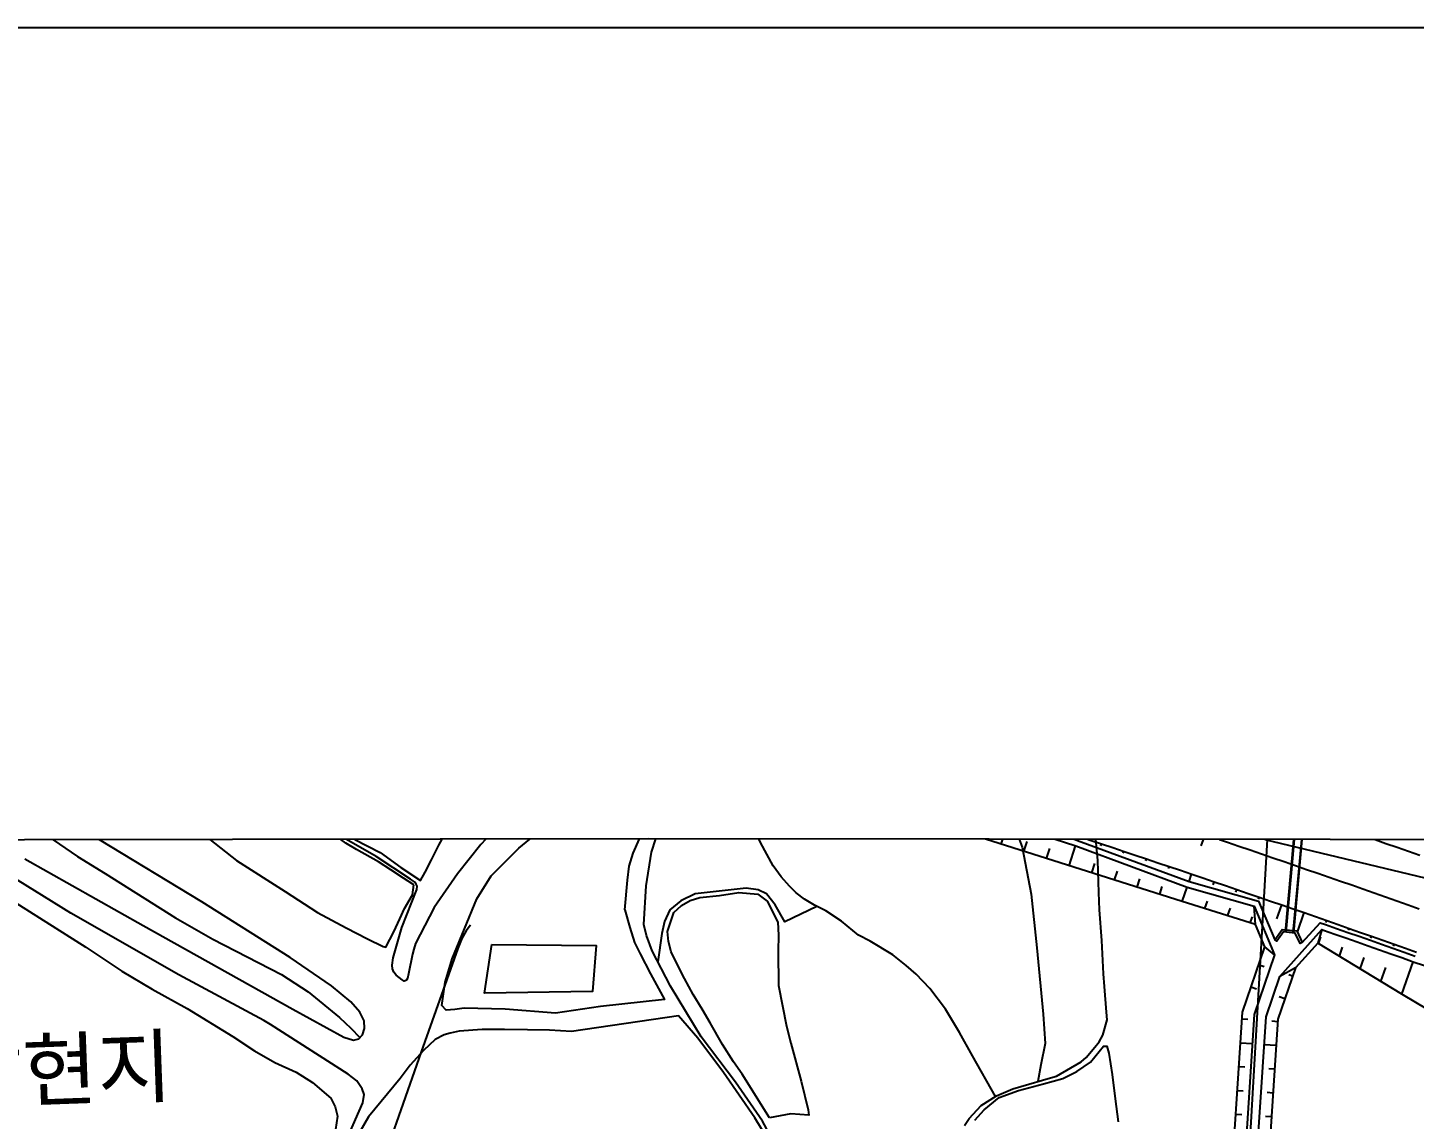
# Model space of a CAD drawing. Header units: millimetres. Extents: x 6886 to 7682, y 1103 to 1809.
# Drawn here: x 7183.3 to 7299.5, y 1527.5 to 1619.1 of the extents above; entities that cross this region are included whole.
import ezdxf
from ezdxf.xclip import XClip

# ---------------------------------------------------------------- set-up
doc = ezdxf.new("R2010")
doc.units = ezdxf.units.MM
doc.header["$LTSCALE"] = 10
doc.header["$MEASUREMENT"] = 0
doc.header["$XCLIPFRAME"] = 2
doc.layers.add('TX-PAPR', color=2, linetype='Continuous', plot=False)
doc.layers.add('TZ-BASE', color=253, linetype='Continuous')
doc.styles.get("Standard").update_dxf_attribs({"font": 'GulimChe.ttf'})

# ---------------------------------------------------------------- blocks, each defined once
blk = doc.blocks.new('JD-FGHFFHHF5RSFGS')
at = {"layer": 'TZ-BASE'}
for p, q in [((306.32, 74.84), (306.96, 76.74)), ((289.56, 74.98), (289.84, 75.83)), ((295.95, 75.31), (296.06, 75.64)), ((314.16, 76.57), (313.35, 67.61)), ((314.21, 76.57), (313.4, 67.6)), ((314.81, 76.51), (314, 67.55)), ((314.86, 76.51), (314.05, 67.55)), ((291.46, 74.38), (291.73, 75.22)), ((293.35, 73.78), (293.63, 74.61)), ((295.25, 73.18), (295.79, 74.83)), ((297.9, 74.85), (297.95, 75.01)), ((299.79, 74.22), (299.84, 74.38)), ((297.15, 72.58), (297.4, 73.36)), ((301.68, 73.58), (301.73, 73.75)), ((299.04, 71.98), (299.29, 72.72)), ((300.94, 71.38), (301.17, 72.07)), ((303.57, 72.95), (303.62, 73.11)), ((305.3, 71.86), (305.51, 72.48)), ((302.84, 70.78), (303.05, 71.43)), ((304.73, 70.18), (305.14, 71.39)), ((307.31, 71.57), (307.4, 71.83)), ((309.22, 70.97), (309.29, 71.19)), ((306.63, 69.58), (306.85, 70.21)), ((311.12, 70.37), (311.18, 70.54)), ((312.65, 68.71), (313.06, 69.89)), ((308.53, 68.98), (308.76, 69.63)), ((310.43, 68.38), (310.61, 68.89)), ((314.38, 67.61), (314.95, 69.24)), ((316.77, 68.42), (316.83, 68.58)), ((318.66, 67.76), (318.72, 67.92)), ((316.15, 66.64), (316.35, 67.21)), ((317.9, 65.58), (318.17, 66.35)), ((320.54, 67.1), (320.6, 67.26)), ((322.43, 66.43), (322.48, 66.6)), ((319.64, 64.53), (319.98, 65.49)), ((323.12, 62.42), (324.08, 65.13)), ((311.6, 64.71), (311.13, 64.88)), ((313.97, 63.91), (313.65, 64.02)), ((321.38, 63.47), (321.79, 64.63)), ((310.96, 62.82), (310.48, 62.98)), ((313.32, 62.01), (312.85, 62.18)), ((310.23, 60.27), (309.73, 60.3)), ((312.73, 60.1), (312.23, 60.14)), ((310.6, 58.24), (309.6, 58.3)), ((312.6, 58.11), (311.6, 58.17)), ((309.97, 56.28), (309.47, 56.31)), ((312.46, 56.11), (311.97, 56.14)), ((309.84, 54.28), (309.34, 54.31)), ((312.33, 54.12), (311.83, 54.15)), ((309.71, 52.28), (309.21, 52.32)), ((312.2, 52.12), (311.7, 52.15))]:
    blk.add_line(p, q, dxfattribs=at)
for points, elevation in [([(329.39, 95.57), (319.03, 99.1), (318.39, 99.34), (315.67, 100.44), (315.22, 100.7), (314.94, 100.99), (314.79, 101.36), (314.75, 101.8), (316.12, 106.87), (316.3, 106.96), (316.57, 106.99), (321.07, 105.82), (325.38, 104.65)], 48), ([(207.76, 73.76), (217.66, 68.17), (230.21, 61.16), (234.47, 58.79), (235.3, 58.55), (235.73, 58.65), (236.04, 59), (236.22, 59.54), (236.17, 60.17), (235.83, 60.89), (235.06, 61.77), (233.44, 63.1), (229.99, 65.47), (222.57, 70.15), (208.72, 78.55), (204.66, 80.8)], 53), ([(233.01, 46.37), (236.08, 53.3), (236.18, 53.99), (236.02, 54.48), (235.56, 55.13), (234.83, 55.69), (228.34, 59.87), (227.77, 60.19), (220.65, 64.03), (211.61, 69.19), (200.03, 76.37)], 52), ([(245.08, 68.19), (244.73, 67.71), (244.35, 67.07), (244.02, 66.23), (240.97, 57.58), (239.24, 52.72), (238.33, 50.07)], 53)]:
    blk.add_lwpolyline(points, dxfattribs=dict(at, elevation=elevation))
for points in [[(207.27, 115.16), (208.27, 115.03), (209.26, 114.89), (210.26, 114.76), (211.25, 114.62), (212.25, 114.49), (213.24, 114.35), (214.24, 114.21), (215.23, 114.07), (216.22, 113.93), (217.22, 113.78), (218.21, 113.64), (219.21, 113.5), (220.2, 113.35), (221.19, 113.21), (222.19, 113.06), (223.18, 112.91), (224.17, 112.76), (225.16, 112.61), (226.16, 112.46), (227.15, 112.31), (228.14, 112.16), (229.13, 112), (230.13, 111.85), (231.12, 111.69), (232.11, 111.53), (233.1, 111.38), (234.09, 111.22), (235.08, 111.06), (236.07, 110.9), (237.06, 110.74), (238.06, 110.57), (239.05, 110.41), (240.04, 110.24), (241.03, 110.08), (242.02, 109.91), (243.01, 109.74), (244, 109.57), (244.99, 109.4), (245.98, 109.23), (246.96, 109.06), (247.95, 108.89), (248.94, 108.72), (249.93, 108.54), (250.92, 108.36), (251.91, 108.19), (252.9, 108.01), (253.88, 107.83), (254.87, 107.65), (255.86, 107.47), (256.85, 107.29), (257.83, 107.11), (258.82, 106.92), (259.81, 106.74), (260.79, 106.55), (261.78, 106.37), (262.77, 106.18), (263.75, 105.99), (264.74, 105.8), (265.73, 105.61), (266.71, 105.42), (267.7, 105.23), (268.68, 105.03), (269.67, 104.84), (270.65, 104.64), (271.64, 104.45), (272.62, 104.25), (273.6, 104.05), (274.59, 103.85), (275.57, 103.65), (276.56, 103.45), (277.54, 103.25), (278.52, 103.05), (279.51, 102.84), (280.49, 102.64), (281.47, 102.43), (282.45, 102.22), (283.44, 102.01), (284.42, 101.8), (285.4, 101.59), (286.38, 101.38), (287.36, 101.17), (288.34, 100.96), (289.32, 100.74), (290.3, 100.53), (291.29, 100.31), (292.27, 100.1), (293.25, 99.88), (294.23, 99.66), (295.2, 99.44), (296.18, 99.22), (297.16, 99), (298.14, 98.77), (299.12, 98.55), (300.1, 98.33), (301.08, 98.1), (302.06, 97.87), (303.03, 97.64), (304.01, 97.42), (304.99, 97.19), (305.97, 96.96), (306.94, 96.72), (307.92, 96.49), (308.9, 96.26), (309.87, 96.02), (310.85, 95.79), (311.82, 95.55), (312.8, 95.31), (313.77, 95.08), (314.75, 94.84), (315.72, 94.6), (316.7, 94.35), (317.67, 94.11), (318.65, 93.87), (319.62, 93.62), (320.59, 93.38), (321.57, 93.13), (322.54, 92.89), (323.51, 92.64), (324.49, 92.39)], [(324.78, 88.38), (317.93, 90.08), (309.73, 91.91), (301.49, 94.11), (292.31, 96.18), (283.48, 98.11), (274.76, 99.86), (266.76, 101.4), (258.58, 103.1), (250.25, 104.57), (242.19, 105.92), (231.64, 107.65), (222.6, 109.06), (215.7, 110.06), (209.31, 110.91), (199.92, 112.18)], [(207.31, 107.08), (208.29, 106.89), (209.27, 106.7), (210.25, 106.51), (211.23, 106.31), (212.21, 106.11), (213.19, 105.91), (214.17, 105.71), (215.15, 105.51), (216.13, 105.31), (217.11, 105.11), (218.09, 104.9), (219.07, 104.69), (220.05, 104.49), (221.02, 104.28), (222, 104.07), (222.98, 103.85), (223.96, 103.64), (224.93, 103.42), (225.91, 103.21), (226.88, 102.99), (227.86, 102.77), (228.84, 102.55), (229.81, 102.33), (230.79, 102.1), (231.76, 101.88), (232.73, 101.65), (233.71, 101.42), (234.68, 101.2), (235.65, 100.97), (236.63, 100.73), (237.6, 100.5), (238.57, 100.27), (239.54, 100.03), (240.51, 99.79), (241.49, 99.55), (242.46, 99.31), (243.43, 99.07), (244.4, 98.83), (245.37, 98.58), (246.34, 98.34), (247.3, 98.09), (248.27, 97.84), (249.24, 97.59), (250.21, 97.34), (251.18, 97.09), (252.14, 96.84), (253.11, 96.58), (254.08, 96.32), (255.04, 96.07), (256.01, 95.81), (256.97, 95.54), (257.94, 95.28), (258.9, 95.02), (259.87, 94.75), (260.83, 94.49), (261.8, 94.22), (262.76, 93.95), (263.72, 93.68), (264.68, 93.41), (265.65, 93.14), (266.61, 92.86), (267.4, 92.63), (267.57, 92.58), (268.53, 92.31), (269.49, 92.03), (270.45, 91.75), (271.41, 91.47), (272.37, 91.19), (273.33, 90.9), (274.29, 90.62), (275.24, 90.33), (276.2, 90.04), (277.16, 89.75), (278.12, 89.46), (279.07, 89.17), (280.03, 88.88), (280.99, 88.59), (281.94, 88.29), (282.9, 87.99), (283.85, 87.7), (284.81, 87.4), (285.76, 87.1), (286.71, 86.8), (287.67, 86.5), (288.62, 86.2), (289.57, 85.89), (290.53, 85.59), (291.48, 85.28), (292.43, 84.98), (293.38, 84.67), (294.33, 84.36), (295.28, 84.05), (296.23, 83.74), (297.18, 83.43), (298.13, 83.12), (299.08, 82.8), (300.03, 82.49), (300.98, 82.17), (301.93, 81.86), (302.88, 81.54), (303.83, 81.22), (304.78, 80.91), (305.72, 80.59), (306.67, 80.27), (307.62, 79.95), (308.57, 79.63), (309.51, 79.3), (310.46, 78.98), (311.4, 78.66), (312.35, 78.33), (313.3, 78.01), (314.24, 77.68), (315.19, 77.36), (316.13, 77.03), (317.08, 76.7), (318.02, 76.37), (318.97, 76.04), (319.91, 75.71), (320.85, 75.38), (321.8, 75.05), (322.74, 74.72), (323.69, 74.39), (324.63, 74.06)], [(207.74, 111.06), (208.73, 110.93), (209.72, 110.8), (210.71, 110.66), (211.7, 110.52), (212.69, 110.39), (213.68, 110.25), (214.67, 110.11), (215.66, 109.97), (216.65, 109.83), (217.64, 109.68), (218.63, 109.54), (219.62, 109.39), (220.61, 109.25), (221.6, 109.1), (222.59, 108.96), (223.58, 108.81), (224.57, 108.66), (225.56, 108.51), (226.54, 108.36), (227.53, 108.2), (228.52, 108.05), (229.51, 107.9), (230.5, 107.74), (231.48, 107.58), (232.47, 107.43), (233.46, 107.27), (234.45, 107.11), (235.43, 106.95), (236.42, 106.79), (237.41, 106.63), (238.39, 106.46), (239.38, 106.3), (240.37, 106.13), (241.35, 105.97), (242.34, 105.8), (243.32, 105.63), (244.31, 105.46), (245.29, 105.29), (246.28, 105.12), (247.27, 104.95), (248.25, 104.78), (249.23, 104.6), (250.22, 104.43), (251.2, 104.25), (252.19, 104.07), (253.17, 103.9), (254.16, 103.72), (255.14, 103.54), (256.12, 103.36), (257.11, 103.17), (258.09, 102.99), (259.07, 102.81), (260.06, 102.62), (261.04, 102.44), (262.02, 102.25), (263, 102.06), (263.98, 101.87), (264.97, 101.68), (265.95, 101.49), (266.93, 101.3), (267.91, 101.11), (268.89, 100.91), (269.87, 100.72), (270.85, 100.52), (271.83, 100.33), (272.81, 100.13), (273.79, 99.93), (274.77, 99.73), (275.75, 99.53), (276.73, 99.33), (277.71, 99.13), (278.69, 98.92), (279.67, 98.72), (280.65, 98.51), (281.63, 98.31), (282.61, 98.1), (283.58, 97.89), (284.56, 97.68), (285.54, 97.47), (286.52, 97.26), (287.49, 97.05), (288.47, 96.84), (289.45, 96.62), (290.42, 96.41), (291.4, 96.19), (292.38, 95.97), (293.35, 95.76), (294.33, 95.54), (295.3, 95.32), (296.28, 95.1), (297.25, 94.87), (298.23, 94.65), (299.2, 94.43), (300.18, 94.2), (301.15, 93.98), (302.13, 93.75), (303.1, 93.52), (304.07, 93.29), (305.05, 93.06), (306.02, 92.83), (306.99, 92.6), (307.97, 92.37), (308.94, 92.13), (309.91, 91.9), (310.88, 91.66), (311.85, 91.43), (312.82, 91.19), (313.8, 90.95), (314.77, 90.71), (315.74, 90.47), (316.71, 90.23), (317.68, 89.99), (318.65, 89.74), (319.62, 89.5), (320.59, 89.26), (321.56, 89.01), (322.53, 88.76), (323.49, 88.51), (324.46, 88.26)], [(206.45, 107.01), (212.79, 106.19), (219.11, 105.26), (225.02, 104.28), (230.75, 103.23), (238.46, 101.86), (244.97, 100.78), (251.62, 99.67), (257.95, 98.52), (263.89, 97.37), (270.67, 96.05), (278.52, 94.43), (286.98, 92.7), (295.39, 90.76), (303.06, 89.07), (309.94, 87.38), (317.32, 85.61), (324.98, 83.64)], [(207.31, 102.74), (208.29, 102.55), (209.28, 102.35), (210.26, 102.16), (211.24, 101.96), (212.22, 101.76), (213.2, 101.56), (214.18, 101.36), (215.16, 101.16), (216.13, 100.96), (217.11, 100.75), (218.09, 100.54), (219.07, 100.34), (220.05, 100.13), (221.02, 99.92), (222, 99.7), (222.98, 99.49), (223.96, 99.28), (224.93, 99.06), (225.91, 98.84), (226.88, 98.62), (227.86, 98.4), (228.83, 98.18), (229.81, 97.96), (230.78, 97.73), (231.76, 97.5), (232.73, 97.28), (233.7, 97.05), (234.68, 96.82), (235.65, 96.59), (236.62, 96.35), (237.59, 96.12), (238.57, 95.88), (239.54, 95.65), (240.51, 95.41), (241.48, 95.17), (242.45, 94.92), (243.42, 94.68), (244.39, 94.44), (245.36, 94.19), (246.33, 93.94), (247.3, 93.7), (248.27, 93.45), (249.23, 93.2), (250.2, 92.94), (251.17, 92.69), (252.13, 92.43), (253.1, 92.18), (254.07, 91.92), (255.03, 91.66), (256, 91.4), (256.96, 91.14), (257.93, 90.87), (258.89, 90.61), (259.86, 90.34), (260.82, 90.07), (261.78, 89.8), (262.75, 89.53), (263.71, 89.26), (264.67, 88.99), (265.63, 88.71), (266.04, 88.59), (266.59, 88.44), (267.55, 88.16), (268.51, 87.88), (269.47, 87.6), (270.43, 87.32), (271.39, 87.04), (272.35, 86.75), (273.31, 86.47), (274.27, 86.18), (275.22, 85.89), (276.18, 85.6), (277.14, 85.31), (278.1, 85.02), (279.05, 84.73), (280.01, 84.43), (280.96, 84.14), (281.92, 83.84), (282.87, 83.55), (283.83, 83.25), (284.78, 82.95), (285.74, 82.65), (286.69, 82.35), (287.64, 82.04), (288.59, 81.74), (289.55, 81.43), (290.5, 81.13), (291.45, 80.82), (292.4, 80.51), (293.35, 80.21), (294.3, 79.9), (295.26, 79.59), (296.21, 79.27), (297.16, 78.96), (298.1, 78.65), (299.05, 78.33), (300, 78.02), (300.95, 77.7), (301.9, 77.39), (302.85, 77.07), (303.8, 76.75), (304.74, 76.43), (305.69, 76.11), (306.64, 75.79), (307.59, 75.47), (308.53, 75.15), (309.48, 74.82), (310.42, 74.5), (311.37, 74.17), (312.32, 73.85), (313.26, 73.52), (314.21, 73.2), (315.15, 72.87), (316.1, 72.54), (317.04, 72.21), (317.99, 71.89), (318.93, 71.56), (319.87, 71.23), (320.82, 70.9), (321.76, 70.56), (322.7, 70.23), (323.65, 69.9), (324.59, 69.57)], [(207.75, 106.75), (208.74, 106.62), (209.73, 106.49), (210.72, 106.35), (211.71, 106.21), (212.7, 106.07), (213.69, 105.93), (214.68, 105.79), (215.67, 105.65), (216.66, 105.51), (217.65, 105.37), (218.64, 105.22), (219.63, 105.08), (220.62, 104.93), (221.61, 104.79), (222.6, 104.64), (223.59, 104.49), (224.58, 104.34), (225.56, 104.19), (226.55, 104.04), (227.54, 103.88), (228.53, 103.73), (229.52, 103.57), (230.5, 103.42), (231.49, 103.26), (232.48, 103.1), (233.47, 102.94), (234.45, 102.78), (235.44, 102.62), (236.43, 102.46), (237.41, 102.3), (238.4, 102.13), (239.39, 101.97), (240.37, 101.8), (241.36, 101.64), (242.34, 101.47), (243.33, 101.3), (244.32, 101.13), (245.3, 100.96), (246.29, 100.79), (247.27, 100.61), (248.26, 100.44), (249.24, 100.27), (250.23, 100.09), (251.21, 99.91), (252.19, 99.74), (253.18, 99.56), (254.16, 99.38), (255.14, 99.2), (256.13, 99.02), (257.11, 98.83), (258.09, 98.65), (259.08, 98.46), (260.06, 98.28), (261.04, 98.09), (262.02, 97.9), (263.01, 97.72), (263.99, 97.53), (264.97, 97.34), (265.95, 97.14), (266.93, 96.95), (267.91, 96.76), (268.89, 96.56), (269.88, 96.37), (270.86, 96.17), (271.84, 95.98), (272.82, 95.78), (273.8, 95.58), (274.78, 95.38), (275.76, 95.18), (276.74, 94.97), (277.71, 94.77), (278.69, 94.57), (279.67, 94.36), (280.65, 94.15), (281.63, 93.95), (282.61, 93.74), (283.58, 93.53), (284.56, 93.32), (285.54, 93.11), (286.52, 92.9), (287.49, 92.68), (288.47, 92.47), (289.45, 92.25), (290.42, 92.04), (291.4, 91.82), (292.38, 91.6), (293.35, 91.38), (294.33, 91.16), (295.3, 90.94), (296.28, 90.72), (297.25, 90.5), (298.23, 90.27), (299.2, 90.05), (300.18, 89.82), (301.15, 89.6), (302.12, 89.37), (303.1, 89.14), (304.07, 88.91), (305.04, 88.68), (306.02, 88.45), (306.99, 88.22), (307.96, 87.98), (308.93, 87.75), (309.9, 87.51), (310.88, 87.28), (311.85, 87.04), (312.82, 86.8), (313.79, 86.56), (314.76, 86.32), (315.73, 86.08), (316.7, 85.84), (317.67, 85.59), (318.64, 85.35), (319.61, 85.1), (320.58, 84.86), (321.55, 84.61), (322.52, 84.36), (323.49, 84.11), (324.45, 83.86)], [(206.18, 105.03), (212.51, 104.21), (218.8, 103.28), (224.67, 102.31), (230.4, 101.27), (238.12, 99.89), (244.64, 98.81), (251.28, 97.7), (257.58, 96.55), (263.51, 95.4), (270.27, 94.09), (278.12, 92.47), (284.43, 91.18), (284.89, 91.04), (285.85, 90.74), (286.81, 90.44), (287.77, 90.14), (288.72, 89.84), (289.68, 89.53), (290.64, 89.23), (291.59, 88.92), (292.55, 88.61), (293.5, 88.31), (294.46, 88), (295.41, 87.69), (296.37, 87.38), (297.32, 87.07), (298.27, 86.75), (299.23, 86.44), (300.18, 86.13), (301.13, 85.81), (302.08, 85.5), (303.04, 85.18), (303.99, 84.86), (304.94, 84.54), (305.89, 84.22), (306.84, 83.9), (307.79, 83.58), (308.74, 83.26), (309.69, 82.94), (310.64, 82.62), (311.59, 82.29), (312.54, 81.97), (313.49, 81.64), (314.43, 81.32), (315.38, 80.99), (316.33, 80.66), (317.28, 80.34), (318.22, 80.01), (319.17, 79.68), (320.12, 79.35), (321.06, 79.02), (322.01, 78.69), (322.95, 78.36), (323.9, 78.03), (324.85, 77.69)], [(207.62, 99.11), (208.59, 98.92), (209.57, 98.73), (210.55, 98.53), (211.52, 98.33), (212.5, 98.13), (213.47, 97.93), (214.44, 97.73), (215.42, 97.53), (216.39, 97.33), (217.37, 97.12), (218.34, 96.91), (219.31, 96.71), (220.28, 96.5), (221.26, 96.28), (222.23, 96.07), (223.2, 95.86), (224.17, 95.64), (225.14, 95.43), (226.11, 95.21), (227.08, 94.99), (228.05, 94.77), (229.02, 94.54), (229.99, 94.32), (230.96, 94.1), (231.93, 93.87), (232.9, 93.64), (233.87, 93.41), (234.84, 93.18), (235.8, 92.95), (236.77, 92.72), (237.74, 92.48), (238.7, 92.25), (239.67, 92.01), (240.64, 91.77), (241.6, 91.53), (242.57, 91.29), (243.53, 91.04), (244.5, 90.8), (245.46, 90.55), (246.42, 90.31), (247.39, 90.06), (248.35, 89.81), (249.31, 89.56), (250.28, 89.3), (251.24, 89.05), (252.2, 88.79), (253.16, 88.54), (254.12, 88.28), (255.08, 88.02), (256.04, 87.76), (257, 87.5), (257.96, 87.23), (258.92, 86.97), (259.88, 86.7), (260.84, 86.43), (261.8, 86.16), (262.75, 85.89), (263.71, 85.62), (264.67, 85.35), (265.08, 85.23), (265.62, 85.07), (266.58, 84.8), (267.53, 84.52), (268.49, 84.24), (269.45, 83.96), (270.4, 83.68), (271.35, 83.4), (272.31, 83.11), (273.26, 82.83), (274.22, 82.54), (275.17, 82.25), (276.12, 81.96), (277.07, 81.67), (278.03, 81.38), (278.98, 81.09), (279.93, 80.8), (280.88, 80.5), (281.83, 80.2), (282.78, 79.91), (283.73, 79.61), (284.68, 79.31), (285.63, 79.01), (286.58, 78.71), (287.53, 78.41), (288.48, 78.1), (289.43, 77.8), (290.38, 77.49), (291.32, 77.18), (292.27, 76.88), (293.22, 76.57), (294.17, 76.26), (295.11, 75.95), (296.06, 75.64), (297.01, 75.32), (297.95, 75.01), (298.9, 74.7), (299.85, 74.38), (300.79, 74.07), (301.74, 73.75), (302.68, 73.43), (303.63, 73.11), (304.57, 72.79), (305.52, 72.47), (306.46, 72.15), (307.4, 71.83), (308.35, 71.51), (309.29, 71.19), (310.24, 70.86), (311.18, 70.54), (312.12, 70.21), (313.06, 69.89), (314.01, 69.56), (314.95, 69.24), (315.89, 68.91), (316.83, 68.58), (317.78, 68.25), (318.72, 67.92), (319.66, 67.59), (320.6, 67.26), (321.54, 66.93), (322.49, 66.6), (323.43, 66.27), (324.37, 65.93)], [(207.62, 99.11), (208.59, 98.92), (209.57, 98.73), (210.55, 98.53), (211.52, 98.33), (212.5, 98.13), (213.47, 97.93), (214.44, 97.73), (215.42, 97.53), (216.39, 97.33), (217.37, 97.12), (218.34, 96.91), (219.31, 96.71), (220.28, 96.5), (221.26, 96.28), (222.23, 96.07), (223.2, 95.86), (224.17, 95.64), (225.14, 95.43), (226.11, 95.21), (227.08, 94.99), (228.05, 94.77), (229.02, 94.54), (229.99, 94.32), (230.96, 94.1), (231.93, 93.87), (232.9, 93.64), (233.87, 93.41), (234.84, 93.18), (235.8, 92.95), (236.77, 92.72), (237.74, 92.48), (238.7, 92.25), (239.67, 92.01), (240.64, 91.77), (241.6, 91.53), (242.57, 91.29), (243.53, 91.04), (244.5, 90.8), (245.46, 90.55), (246.42, 90.31), (247.39, 90.06), (248.35, 89.81), (249.31, 89.56), (250.28, 89.3), (251.24, 89.05), (252.2, 88.79), (253.16, 88.54), (254.12, 88.28), (255.08, 88.02), (256.04, 87.76), (257, 87.5), (257.96, 87.23), (258.92, 86.97), (259.88, 86.7), (260.84, 86.43), (261.8, 86.16), (262.75, 85.89), (263.71, 85.62), (264.67, 85.35), (265.08, 85.23), (265.62, 85.07), (266.58, 84.8), (267.53, 84.52), (268.49, 84.24), (269.45, 83.96), (270.4, 83.68), (271.35, 83.4), (272.31, 83.11), (273.26, 82.83), (274.22, 82.54), (275.17, 82.25), (276.12, 81.96), (277.07, 81.67), (278.03, 81.38), (278.98, 81.09), (279.93, 80.8), (280.88, 80.5), (281.83, 80.2), (282.78, 79.91), (283.73, 79.61), (284.68, 79.31), (285.63, 79.01), (286.58, 78.71), (287.53, 78.41), (288.48, 78.1), (289.43, 77.8), (290.38, 77.49), (291.32, 77.18), (292.27, 76.88), (293.22, 76.57), (294.17, 76.26), (295.11, 75.95), (296.06, 75.64), (297.01, 75.32), (297.95, 75.01), (298.9, 74.7), (299.85, 74.38), (300.79, 74.07), (301.74, 73.75), (302.68, 73.43), (303.63, 73.11), (304.57, 72.79), (305.52, 72.47), (306.46, 72.15), (307.4, 71.83), (308.35, 71.51), (309.29, 71.19), (310.24, 70.86), (311.18, 70.54), (312.12, 70.21), (313.06, 69.89), (314.01, 69.56), (314.95, 69.24), (315.89, 68.91), (316.83, 68.58), (317.78, 68.25), (318.72, 67.92), (319.66, 67.59), (320.6, 67.26), (321.54, 66.93), (322.49, 66.6), (323.43, 66.27), (324.37, 65.93)], [(306.21, 96.9), (306.77, 96.76), (307.75, 96.53), (308.73, 96.3), (309.7, 96.06), (310.68, 95.83), (311.66, 95.59), (312.63, 95.35), (313.61, 95.12), (314.58, 94.88), (315.56, 94.64), (316.53, 94.4), (317.51, 94.15), (318.48, 93.91), (319.45, 93.67), (320.43, 93.42), (321.4, 93.18), (322.37, 92.93), (323.35, 92.68), (324.32, 92.43)], [(258.24, 84.1), (262.58, 85.23), (267.44, 84.18), (268.39, 83.9), (269.35, 83.62), (270.3, 83.34), (271.25, 83.06), (272.21, 82.78), (273.16, 82.49), (274.11, 82.21), (275.07, 81.92), (276.02, 81.63), (276.97, 81.34), (277.92, 81.05), (278.87, 80.76), (279.83, 80.46), (280.78, 80.17), (281.73, 79.87), (282.68, 79.57), (283.63, 79.28), (284.58, 78.98), (285.53, 78.68), (286.47, 78.37), (287.42, 78.07), (288.37, 77.77), (289.32, 77.46), (290.27, 77.16), (291.22, 76.85), (292.16, 76.54), (293.11, 76.24), (294.06, 75.93), (295.01, 75.62), (295.95, 75.3), (305.3, 71.86), (311.13, 70.19), (312.49, 66.95)], [(308.68, 44.23), (309.77, 60.9), (311.64, 66.38), (310.86, 68.24), (304.73, 70.18), (285.77, 76.18), (266.5, 80.97), (265.52, 81.49), (264.25, 83.54), (261.82, 84.28), (261.49, 84.43), (262.59, 84.72), (267.31, 83.7), (268.25, 83.42), (269.21, 83.14), (270.16, 82.86), (271.11, 82.58), (272.07, 82.3), (273.02, 82.01), (273.97, 81.73), (274.92, 81.44), (275.87, 81.15), (276.83, 80.86), (277.78, 80.57), (278.73, 80.28), (279.68, 79.98), (280.63, 79.69), (281.58, 79.39), (282.53, 79.1), (283.48, 78.8), (284.43, 78.5), (285.37, 78.2), (286.32, 77.9), (287.27, 77.6), (288.22, 77.29), (289.17, 76.99), (290.11, 76.68), (291.06, 76.38), (292.01, 76.07), (292.96, 75.76), (293.9, 75.45), (294.85, 75.14), (295.8, 74.83), (305.14, 71.39), (310.76, 69.78), (312.47, 65.71), (310.76, 60.71), (309.68, 44.16)], [(310.86, 68.24), (310.76, 69.78)], [(310.67, 44.1), (311.75, 60.51), (312.91, 63.9), (316.42, 67.82), (316.56, 67.78), (317.5, 67.45), (318.44, 67.12), (319.38, 66.79), (320.32, 66.46), (321.26, 66.13), (322.2, 65.8), (323.14, 65.47), (324.08, 65.13), (325.03, 64.8)], [(314.33, 67.72), (314.78, 66.75), (314.6, 66.66), (314.2, 67.53), (313.7, 67.58), (313.2, 67.62), (312.65, 66.84), (312.49, 66.95), (313.11, 67.83), (314.33, 67.72)], [(314.78, 66.75), (316.28, 68.4), (316.72, 68.25), (317.66, 67.92), (318.6, 67.59), (319.54, 67.26), (320.49, 66.93), (321.43, 66.6), (322.37, 66.27), (323.31, 65.94), (324.25, 65.6)], [(316.42, 67.82), (316.08, 66.69)], [(312.47, 65.71), (311.64, 66.38)], [(331.67, 57.33), (323.12, 62.42), (316.08, 66.69), (314.21, 64.62), (312.74, 60.31), (311.67, 44.03)], [(314.21, 64.62), (312.91, 63.9)]]:
    blk.add_lwpolyline(points, dxfattribs=at)
for points in [[(199.26, 94.28), (204.73, 96.41, -0.152658), (236.28, 98.56), (337.63, 74.3, -0.01357), (348.28, 71.44), (350.19, 70.87), (351.27, 70.55), (405.98, 54.27), (407.91, 53.68), (409.85, 53.07), (411.78, 52.45), (413.7, 51.8), (414.44, 51.55), (534.38, 10.05), (541.67, 7.53, -0.046142), (550.56, 3.5), (558.63, -1.09)], [(180.36, -56.9), (180.45, -52.97, 0.058731), (179.84, -46.45), (177.62, -36.09, -0.180519), (181.89, -7.03), (195.13, 17.02, 0.345636), (189.54, 51.14), (181.99, 58.08, -0.148605), (176.97, 66.6), (176.5, 68.54, -0.375709), (186.86, 88.39), (205.09, 95.48, -0.152658), (236.05, 97.59), (337.4, 73.32, -0.01357)], [(184.36, -56.99), (184.45, -53.07, 0.058731), (183.75, -45.61), (181.53, -35.25, -0.180519), (185.4, -8.96), (198.64, 15.09, 0.345636), (192.25, 54.09), (184.7, 61.03, -0.148605), (180.85, 67.54), (180.38, 69.48, -0.375709), (188.31, 84.66), (206.54, 91.75, -0.152658), (235.12, 93.7), (336.47, 69.43, -0.01357)]]:
    blk.add_lwpolyline(points, format="xyb", dxfattribs=at)
at = {"layer": 'TZ-BASE', "elevation": 50}
blk.add_lwpolyline([(261.48, 87.13), (261.03, 86.69), (259.87, 85.72), (258.46, 84.7), (255.17, 82.46), (253.14, 81.18), (251.06, 79.67), (250.15, 78.98), (247.81, 76.9), (245.95, 74.95), (244.01, 72.49), (242.05, 69.66), (240.49, 66.65), (240.34, 66.17), (240.23, 65.76), (239.9, 64.1), (239.8, 63.73), (239.72, 63.59), (239.62, 63.52), (239.54, 63.51), (239.37, 63.6), (238.85, 64.01), (238.67, 64.24), (238.56, 64.52), (238.53, 64.83), (238.6, 65.44), (239.35, 68.01), (240.58, 71.17), (240.61, 71.46), (240.54, 71.64), (240.39, 71.83), (240.07, 72.06), (237.19, 73.95), (234.38, 75.57), (234.02, 75.83), (232.9, 76.99), (232.44, 77.57), (231.95, 78.38), (231.53, 79.36), (231.12, 80.47), (230.94, 81.09), (230.65, 82.48), (230.31, 84.66), (229.91, 88.73), (229.74, 91.65), (229.71, 93.74), (229.76, 94), (229.87, 94.19), (230.05, 94.32), (230.26, 94.42), (230.6, 94.49), (233.05, 94.51), (235.74, 94.46), (240.42, 94.2), (248.17, 93.33), (258, 91.99), (262.15, 91.21), (262.56, 91.05), (262.86, 90.78), (263.03, 90.57), (263.12, 90.3), (263.09, 89.94), (262.84, 89.23), (262.64, 88.78), (261.83, 87.57)], close=True, dxfattribs=at)
at = {"layer": 'TZ-BASE'}
for points in [[(225.81, 121.14, 52.89), (238.15, 118.83, 52), (244.21, 117.41, 51.45), (254.45, 115.35, 50.84), (266.84, 112.79, 50.24), (275.27, 111.18, 49.77), (277.27, 110.97, 49.57), (283.55, 109.91, 49.3), (288.29, 108.84, 48.97), (302.67, 105.32, 48.63), (316.59, 101.29, 48.3), (329.03, 97.72, 48.05)], [(270.1, 110.98, 52.19), (268.31, 105.82, 52.38), (291.8, 100.19, 54.5), (312.95, 95.21, 54.53), (327.46, 91.61, 54.45), (343.66, 87.32, 54.29), (358.74, 83.08, 54.2), (374.96, 78.13, 53.57), (391.95, 72.74, 53.46), (402.37, 69.33, 53.39), (421.44, 63.13, 53.13), (443.06, 56.09, 52.92)], [(329.08, 78.65, 50.64), (322.2, 80.29, 50.33), (315.58, 81.4, 50.13), (308.95, 83.1, 50.25), (304.67, 84.55, 50.45), (299.85, 86.31, 50.54), (297.6, 87.11, 50.56), (295.13, 87.94, 50.56), (291.17, 89, 50.53), (288.79, 89.47, 50.53), (286.28, 89.95, 50.54), (280.67, 91.08, 50.63), (273.7, 92.27, 50.71), (269.79, 92.7, 50.79), (266.44, 93.2, 50.92), (264.35, 93.63, 50.67), (261.25, 94.18, 50.55), (254.82, 95.09, 50.45), (246.71, 96.26, 50.64), (240.5, 97.32, 50.84), (234.39, 97.92, 51.11), (228.15, 98.35, 51.32), (224.89, 98.42, 51.32)], [(207.75, 94.36, 51.45), (209.05, 94.71, 51.23), (210.58, 95.05, 51.19), (212.97, 95.52, 51.02), (215.64, 95.96, 50.98), (217, 96.01, 50.98), (220.41, 96.23, 50.92), (222.37, 96.25, 50.92), (224.73, 96.2, 50.92), (226.94, 96.05, 50.98), (228.96, 96, 51.04)], [(240.34, 71.58, 50.16), (239.48, 72.13, 50.16), (238.41, 72.82, 50.16), (237.38, 73.49, 50.16), (235.53, 74.53, 50.16), (234.64, 75.07, 50.16), (233.36, 76.07, 50.16), (232.64, 76.83, 50.16), (231.64, 78.24, 50.16), (231.05, 79.58, 50.16), (230.48, 81.38, 50.16), (229.83, 84.62, 50.16), (229.58, 87.76, 50.16), (229.15, 90.38, 50.16), (229.15, 91.43, 50.16), (229.13, 92.26, 50.16), (229.18, 93.06, 50.16), (229.18, 93.84, 50.16), (225.67, 94.33, 50.16), (224, 94.52, 50.16), (222.57, 94.73, 50.16), (221.33, 94.72, 50.16), (220.84, 94.52, 50.16), (220.62, 93.34, 50.16), (220.41, 91.64, 50.16), (220.21, 89.93, 50.16), (220.17, 88.23, 50.16), (220.36, 85.41, 50.16), (220.55, 82.56, 50.16), (220.88, 80.06, 50.16), (221.49, 77.56, 50.16), (222.03, 76.55, 50.16), (222.44, 76, 50.16), (225.47, 73.6, 50.16), (229.55, 71.01, 50.16), (232.27, 69.24, 50.16), (234.67, 67.96, 50.16), (236.45, 67.05, 50.16), (237.77, 66.41, 50.16), (237.99, 66.35, 50.16), (238.66, 67.64, 50.16), (239.16, 68.71, 50.16), (239.57, 69.59, 50.16), (240.23, 70.74, 50.16), (240.34, 71.58, 50.16)], [(517.14, 19.06, 48.66), (496.13, 26.75, 48.86), (486.56, 29.28, 48.88), (469.09, 34.64, 49), (457.77, 38.39, 49.04), (449.21, 42.15, 49.11), (446.62, 42.92, 49.1), (441.16, 44.17, 49.09), (416.08, 53.17, 49.39), (400.1, 58.53, 49.59), (378.69, 65.25, 49.73), (353.66, 73.65, 50.2), (349, 74.35, 50.15), (344.85, 75.25, 50.22), (327, 80.7, 50.37), (312.04, 84.36, 50.35), (305.25, 86.2, 50.5), (298.71, 87.48, 50.57), (280.32, 91.71, 50.71), (264.75, 94.51, 50.67), (263.48, 94.35, 49.59)], [(244.17, 78.39, 49.71), (243.63, 78.78, 49.71), (242.97, 79.36, 49.71), (242.41, 79.96, 49.71), (241.71, 80.98, 49.71), (241.27, 82.02, 49.71), (241.05, 82.83, 49.71), (240.98, 83.63, 49.71), (240.96, 84.51, 49.71), (241.01, 86.75, 49.71), (241.12, 89.1, 49.71), (241.28, 90.24, 49.71), (241.46, 91.8, 49.71), (241.61, 93.06, 49.71), (240.23, 93.27, 49.71), (237.9, 93.4, 49.71), (235.92, 93.49, 49.71), (233.28, 93.78, 49.71), (230.03, 93.86, 49.71), (229.96, 92.88, 49.71), (230, 90.87, 49.71), (230.2, 87.55, 49.71), (230.68, 83.87, 49.71), (231.47, 80.32, 49.71), (232.3, 78.4, 49.71), (232.99, 77.38, 49.71), (234.4, 75.91, 49.71), (237.53, 74.28, 49.71), (239.24, 73.02, 49.71), (240.9, 71.93, 49.71), (241.28, 72.63, 49.71), (241.81, 73.67, 49.71), (242.44, 74.89, 49.71), (243.18, 76.32, 49.71), (243.75, 77.39, 49.71), (244.17, 78.39, 49.71)], [(258.01, 69.48, 53.17), (258.25, 71.97, 53.08), (258.39, 73.14, 52.96), (258.71, 74.24, 52.96), (259.77, 76.54, 52.78), (260.33, 77.62, 52.75), (261.66, 79.99, 52.55), (262.63, 81.27, 52.35), (263.54, 82.42, 52.19), (264.39, 83.77, 52), (266.27, 86.4, 51.45), (267, 87.52, 51.27), (267.56, 88.24, 51.03), (269.03, 89.01, 51), (270.07, 89.32, 50.92), (271.13, 89.47, 50.92), (274.05, 89.34, 50.92), (277.8, 88.86, 50.82), (279.93, 88.5, 50.74), (284.38, 87.67, 50.7), (286.65, 87.3, 50.53), (290.64, 86.16, 50.47), (292.08, 85.61, 50.46), (296.51, 83.96, 50.47), (303.61, 81.74, 50.3), (309.3, 79.71, 50.2), (312.06, 78.79, 50.11), (313.75, 78.43, 50.08), (319.31, 77.93, 50.16), (323.51, 77.13, 50.44), (327.73, 76.35, 50.67)], [(259.82, 71.48, 53.84), (260.27, 74.31, 53.95), (261.27, 77.43, 53.96), (262.37, 80.05, 53.74), (263.05, 80.68, 53.48), (263.58, 81.01, 53.42), (264.07, 81.19, 53.37), (265.21, 81.68, 53.38), (266.92, 83.98, 53.38), (267.79, 85.08, 53.24), (268.87, 86.02, 53.11), (269.71, 86.66, 53.07), (271.45, 87.12, 53.06), (272.59, 87.19, 53.06), (274.19, 87.11, 53.06), (278.22, 86.54, 53.05), (280.19, 86.15, 53.04), (283.62, 85.14, 53.04), (286.1, 83.78, 52.97), (288.14, 81.7, 52.97), (289.78, 78.93, 53.02), (291.31, 74.73, 53.14), (292.06, 70.78, 53.27), (292.55, 66.28, 53.34), (293.08, 60.72, 53.5), (293.24, 58.28, 53.55), (292.89, 56.47, 53.57), (292.63, 55.09, 53.64)], [(184.5, 85.02, 53.24), (189.58, 84.1, 53.34), (191.37, 83.71, 53.46), (193.13, 83.24, 53.51), (196.73, 82.14, 53.65), (198.37, 81.44, 53.84), (200.64, 80.54, 53.94), (205.31, 78.36, 54.09), (209.88, 75.51, 54.09), (212.15, 73.96, 54.06), (214.48, 72.52, 54.06), (220.36, 68.82, 53.99), (223.49, 67.02, 53.88), (229.24, 64.05, 53.8), (231.49, 62.6, 53.68), (234.11, 60.45, 53.63), (235.06, 59.55, 53.63), (235.82, 58.77, 53.63)], [(258.01, 69.48, 53.31), (258.45, 68.01, 53.55), (258.84, 66.75, 53.56), (259.3, 65.8, 53.55), (260.17, 64.12, 53.46), (261.35, 61.97, 53.66), (255.99, 61.37, 53.49), (252.21, 60.82, 53.49), (248, 61.14, 53.45), (244.55, 61.23, 53.34), (243.79, 61.11, 53.39), (243.06, 61.06, 53.41), (242.7, 61.45, 53.43), (242.98, 63.41, 53.53), (243.56, 65.38, 53.54), (245.61, 70.4, 53.49), (246.83, 72.33, 53.47), (249.15, 74.66, 53.42), (251.04, 76.2, 53.18), (255.32, 79.64, 53.05), (257.34, 81.02, 52.7), (259.02, 81.96, 52.42), (260.85, 83.16, 52.19)], [(286.49, 51.41, 54.79), (286.88, 51.99, 54.67), (287.88, 53.07, 54.29), (289.16, 53.88, 54.11), (290.53, 54.48, 53.63), (291.2, 54.66, 53.35), (293.69, 55.4, 52.7), (294.2, 55.53, 52.53), (296.27, 56.74, 52.23), (296.67, 57.11, 52.15), (297.4, 57.95, 51.83), (297.78, 58.42, 51.61), (298.07, 58.97, 51.54), (298.45, 60.25, 51.32), (298.39, 60.89, 51.3), (298.22, 63.06, 51.25), (298.14, 64.11, 51.23), (298, 66.92, 51.14), (297.8, 69.49, 51.11), (297.74, 70.94, 51.11), (297.66, 73.61, 51.04), (297.47, 75.74, 50.97), (297.4, 76.53, 50.96), (297.33, 79.47, 50.78), (297.41, 80.44, 50.69), (297.54, 83.64, 50.63)], [(274.85, 69.39, 54.94), (273.91, 69.88, 54.94), (273.07, 70.36, 54.93), (272.39, 70.9, 54.77), (271.81, 71.46, 54.76), (271.11, 72.24, 54.72), (270.44, 73.17, 54.69), (269.4, 75.11, 54.43), (268.94, 76.07, 54.3), (267.98, 78.13, 54.07), (267.5, 79.09, 53.93), (267.07, 79.89, 53.83), (266.63, 80.46, 53.6), (265.87, 81.26, 53.4), (265.53, 81.54, 53.21), (264.11, 82.15, 52.79), (263.44, 82.29, 52.34)], [(206.47, 70.41, 51.23), (212.85, 66.36, 51.23), (215.88, 64.33, 51.25), (218.42, 62.84, 51.28), (221.35, 61.2, 51.28), (225.18, 58.85, 51.28), (227, 57.65, 51.28), (228.69, 56.69, 51.28), (230.48, 55.87, 51.28), (231.84, 54.99, 51.28), (233.4, 53.7, 51.28), (233.76, 52.97, 51.28), (233.95, 52.17, 51.28), (233.79, 51.06, 51.28)], [(311.9, 76.21, 51.61), (309.94, 42.47, 52.26), (298.62, 38.06, 52.79)], [(289.8, 12.15, 54.1), (287.4, 17.83, 54.74), (285.56, 21.95, 55.25), (282.6, 27.85, 55.91), (277.73, 37.01, 56.94), (272.4, 46.5, 56.7), (269.57, 51.75, 56.21), (267.3, 55.02, 55.89), (264.43, 58.82, 55.61), (261.84, 63.09, 55.28), (260.32, 66.05, 55.05), (259.83, 67.33, 54.99), (259.62, 68.25, 54.86), (259.82, 71.48, 54.87)], [(274.12, 69.77, 54.93), (271.44, 68.47, 54.94), (270.62, 69.9, 54.94), (269.89, 70.81, 54.92), (269.19, 71.15, 54.9), (268.18, 71.29, 54.91), (263.92, 70.81, 54.07), (262.71, 70.22, 53.93), (261.78, 69.49, 53.87), (261.34, 68.5, 53.86), (261.12, 67.48, 53.84), (260.79, 65.13, 53.84)], [(270.14, 52.03, 55.01), (267.85, 55.71, 54.53), (267.13, 56.73, 54.42), (266.2, 58.18, 54.41), (265.18, 60.01, 54.27), (264.49, 61.16, 54.24), (263.74, 62.39, 54.18), (263.01, 63.73, 54), (262.37, 64.99, 53.93), (261.91, 65.97, 53.88), (261.68, 66.81, 53.89), (261.61, 67.65, 53.89), (262.13, 69.26, 53.91), (262.77, 69.85, 54), (263.5, 70.25, 54.1), (264.32, 70.52, 54.27), (265.95, 70.68, 54.48), (267.56, 70.94, 54.58), (269.17, 70.8, 54.76), (269.94, 70.21, 54.81), (270.84, 68.45, 54.87), (270.91, 67.34, 54.87), (270.86, 66.02, 54.88), (270.91, 63.13, 54.98), (271.56, 59.73, 55.13), (271.93, 58.29, 55.13), (272.81, 55.1, 55.18), (273.38, 52.7, 55.3), (273.44, 52.26, 55.3), (271.94, 52.38, 55.1), (270.14, 52.03, 55.01)], [(289.08, 53.83, 54.36), (287.14, 57.24, 54.56), (286.06, 59.19, 54.67), (284.89, 61.14, 54.69), (283.57, 62.88, 54.69), (282.43, 64.08, 54.69), (281.6, 64.82, 54.71), (280.48, 65.7, 54.73), (278.58, 66.86, 54.82), (277.61, 67.36, 54.83), (276.17, 68.52, 54.83), (274.85, 69.39, 54.83)], [(246.88, 66.57, 54.33), (255.62, 66.48, 54.42), (255.31, 62.64, 54.37), (246.26, 62.5, 54.36), (246.88, 66.57, 54.33)], [(270.5, 49.41, 55.31), (268.91, 52.03, 54.74), (266.3, 55.83, 54.63), (264.14, 58.72, 54.4), (262.52, 60.59, 54.09), (253.56, 59.27, 54.62), (251.7, 59.39, 54.62), (249.86, 59.41, 54.57), (247.94, 59.45, 54.54), (246.06, 59.44, 54.44), (244.13, 59.31, 54.37), (243.39, 59.15, 54.35), (242.87, 59.01, 54.38), (242.12, 58.61, 54.23), (241.14, 57.69, 54.06), (240.04, 56.45, 53.82), (239.19, 55.34, 53.75), (236.53, 52.13, 53.44), (235.83, 50.87, 53.36)], [(287.35, 51.85, 54.56), (288.12, 52.71, 54.51), (289.38, 53.74, 54.25), (291, 54.32, 53.83), (293.11, 54.88, 53.13), (294.73, 55.35, 52.66), (295.89, 55.91, 52.41), (297.05, 56.71, 52.09), (298.13, 58.06, 51.59), (298.4, 58.05, 51.55), (298.59, 57.45, 51.56), (298.86, 55.67, 51.61), (299.1, 53.63, 51.66), (299.35, 51.7, 51.7)]]:
    blk.add_polyline3d(points, dxfattribs=at)
blk.add_text('팔현지', height=5, rotation=2.093, dxfattribs=at).set_placement((201.37, 53.24, -66))

msp = doc.modelspace()

# ---------------------------------------------------------------- linework, layer by layer
at = {"layer": 'TX-PAPR'}
msp.add_lwpolyline([(6885.89, 1103.05), (7681.89, 1103.05), (7681.89, 1619.05), (6885.89, 1619.05)], close=True, dxfattribs=at)
at = {"layer": 'TX-PAPR', "flags": 128}
msp.add_lwpolyline([(6976.58, 1400.62), (7235.32, 1401.05), (7635.22, 1400.66), (7675.22, 1400.66), (7675.36, 1550.66), (7635.36, 1550.66), (7235.27, 1551.05), (6974, 1550.62), (6976.58, 1400.62)], dxfattribs=at)

# ---------------------------------------------------------------- block references
at = {"layer": 'TZ-BASE'}
ref = msp.add_blockref('JD-FGHFFHHF5RSFGS', (6975.29, 1475.62), dxfattribs=at)
XClip(ref).set_block_clipping_path([(1.2904532464, -74.9979808822), (260.0220382386, -74.5728554974), (659.9232409142, -74.9611279262), (699.9238423978, -74.9611632133), (700.0694803054, 75.0388367882), (660.068878978, 75.0388013723), (259.9716238311, 75.4272641526), (-1.2904532465, 74.9979808817)])

doc.saveas('drawing.dxf')
